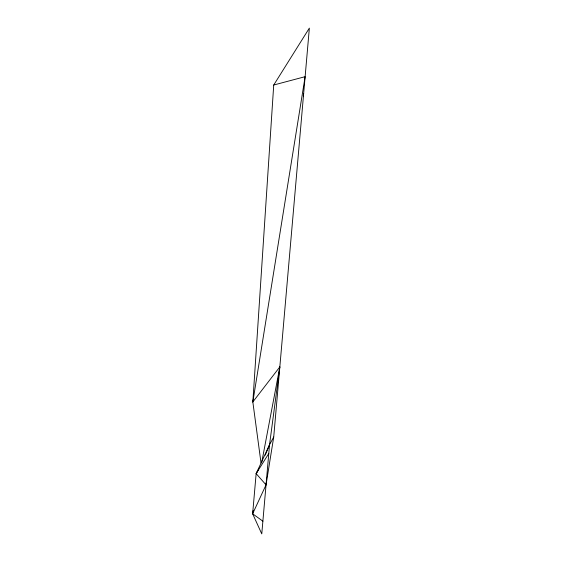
<?xml version="1.0" encoding="UTF-8"?>
<svg xmlns="http://www.w3.org/2000/svg" width="562" height="562" viewBox="0 0 562 562"><rect width="100%" height="100%" fill="white"/><g stroke="black" fill="none" stroke-linecap="round" stroke-linejoin="round"><path stroke-width="0.84" d="M253.125 400.228L252.837 401.956L273.722 85.017L309.36 28.1L273.722 436.997L266.044 484.866L252.64 513.808L261.773 533.9L269.542 444.718L279.827 366.909L252.837 401.956L261.035 463.074M262.883 521.178L252.64 513.808L256.146 473.618L269.542 444.718L273.722 436.997M252.837 401.956L305.124 76.671L273.722 85.017M303.241 95.947L303.67 93.355M252.64 513.808L253.251 510.366M261.759 462.217L279.827 366.909M265.243 455.157L269.542 444.718M265.65 483.194L266.044 484.866L256.146 473.618L258.281 469.944M256.146 473.618L268.776 453.527"/></g></svg>
